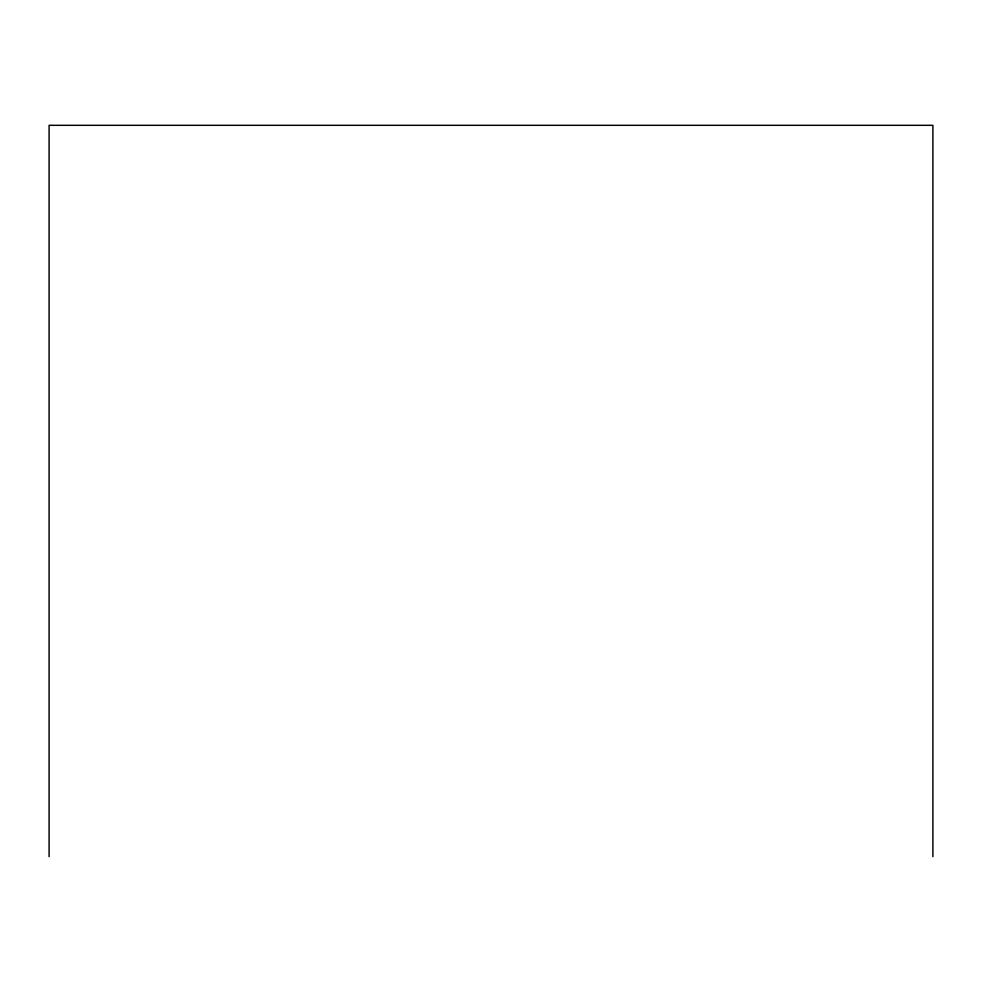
<?xml version="1.0" encoding="UTF-8"?>
<svg xmlns="http://www.w3.org/2000/svg" width="982" height="982" viewBox="0 0 982 982"><rect width="100%" height="100%" fill="white"/><g stroke="black" fill="none" stroke-linecap="round" stroke-linejoin="round"><path stroke-width="1.47" d="M932.9 856.685L932.9 125.315L49.1 125.315L49.1 856.685"/></g></svg>
